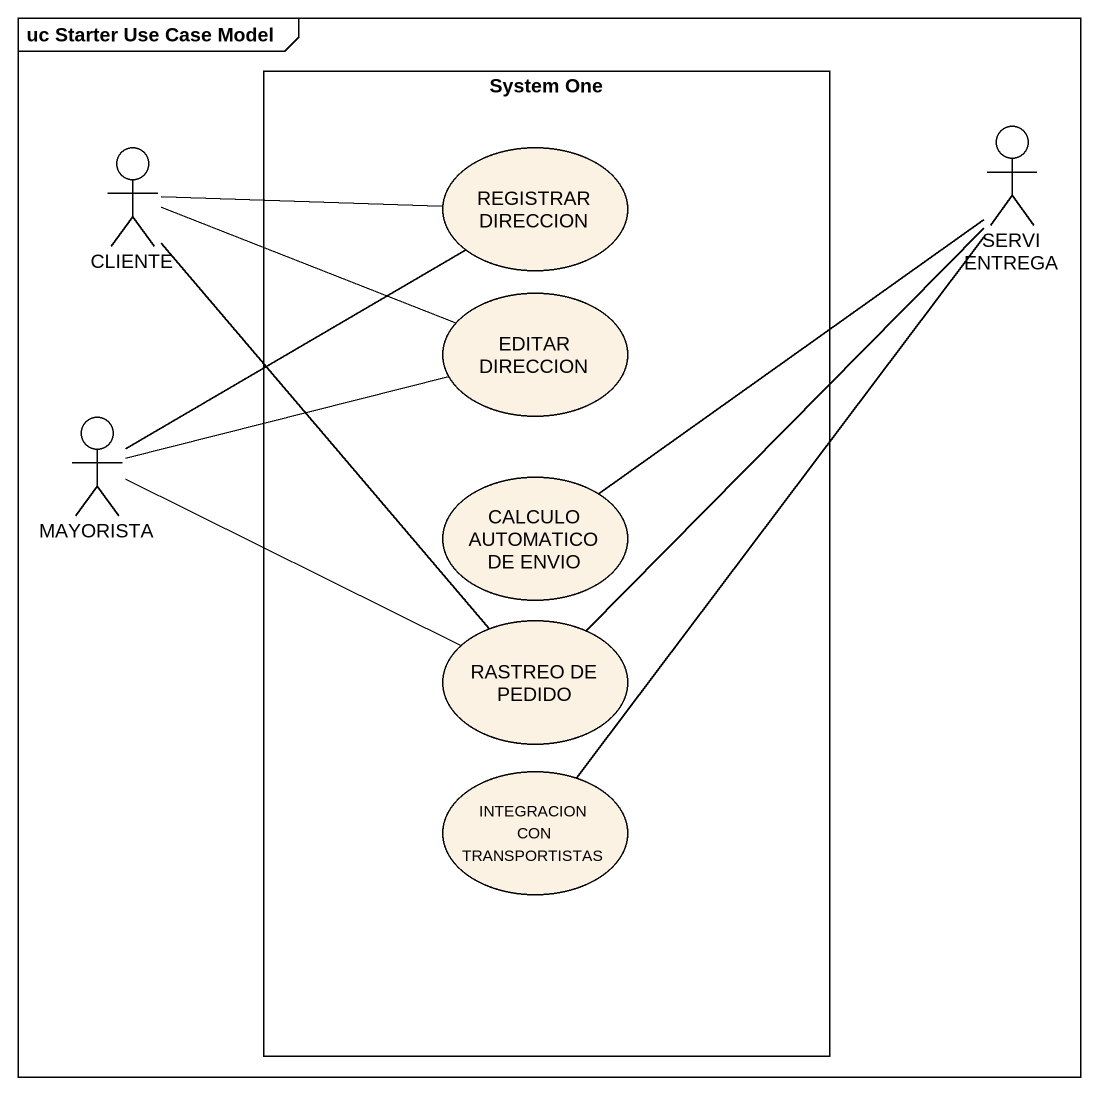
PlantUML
@startuml
mainframe uc Starter Use Case Model
rectangle "System One" as System_One {
  usecase "REGISTRAR DIRECCION" as REGISTRAR_DIRECCION
  usecase "EDITAR DIRECCION" as EDITAR_DIRECCION
  usecase "CALCULO AUTOMATICO DE ENVIO" as CALCULO_AUTOMATICO_DE_ENVIO
  usecase "RASTREO DE PEDIDO" as RASTREO_DE_PEDIDO
  usecase "INTEGRACION CON TRANSPORTISTAS" as INTEGRACION_CON
}
actor CLIENTE
actor "SERVI ENTREGA" as SERVI_ENTREGA
actor MAYORISTA
CLIENTE -right- REGISTRAR_DIRECCION
CLIENTE -right- EDITAR_DIRECCION
CLIENTE -- RASTREO_DE_PEDIDO
SERVI_ENTREGA -- CALCULO_AUTOMATICO_DE_ENVIO
SERVI_ENTREGA -- RASTREO_DE_PEDIDO
MAYORISTA -up- REGISTRAR_DIRECCION
MAYORISTA -right- EDITAR_DIRECCION
MAYORISTA -right- RASTREO_DE_PEDIDO
INTEGRACION_CON -up- SERVI_ENTREGA
@enduml
